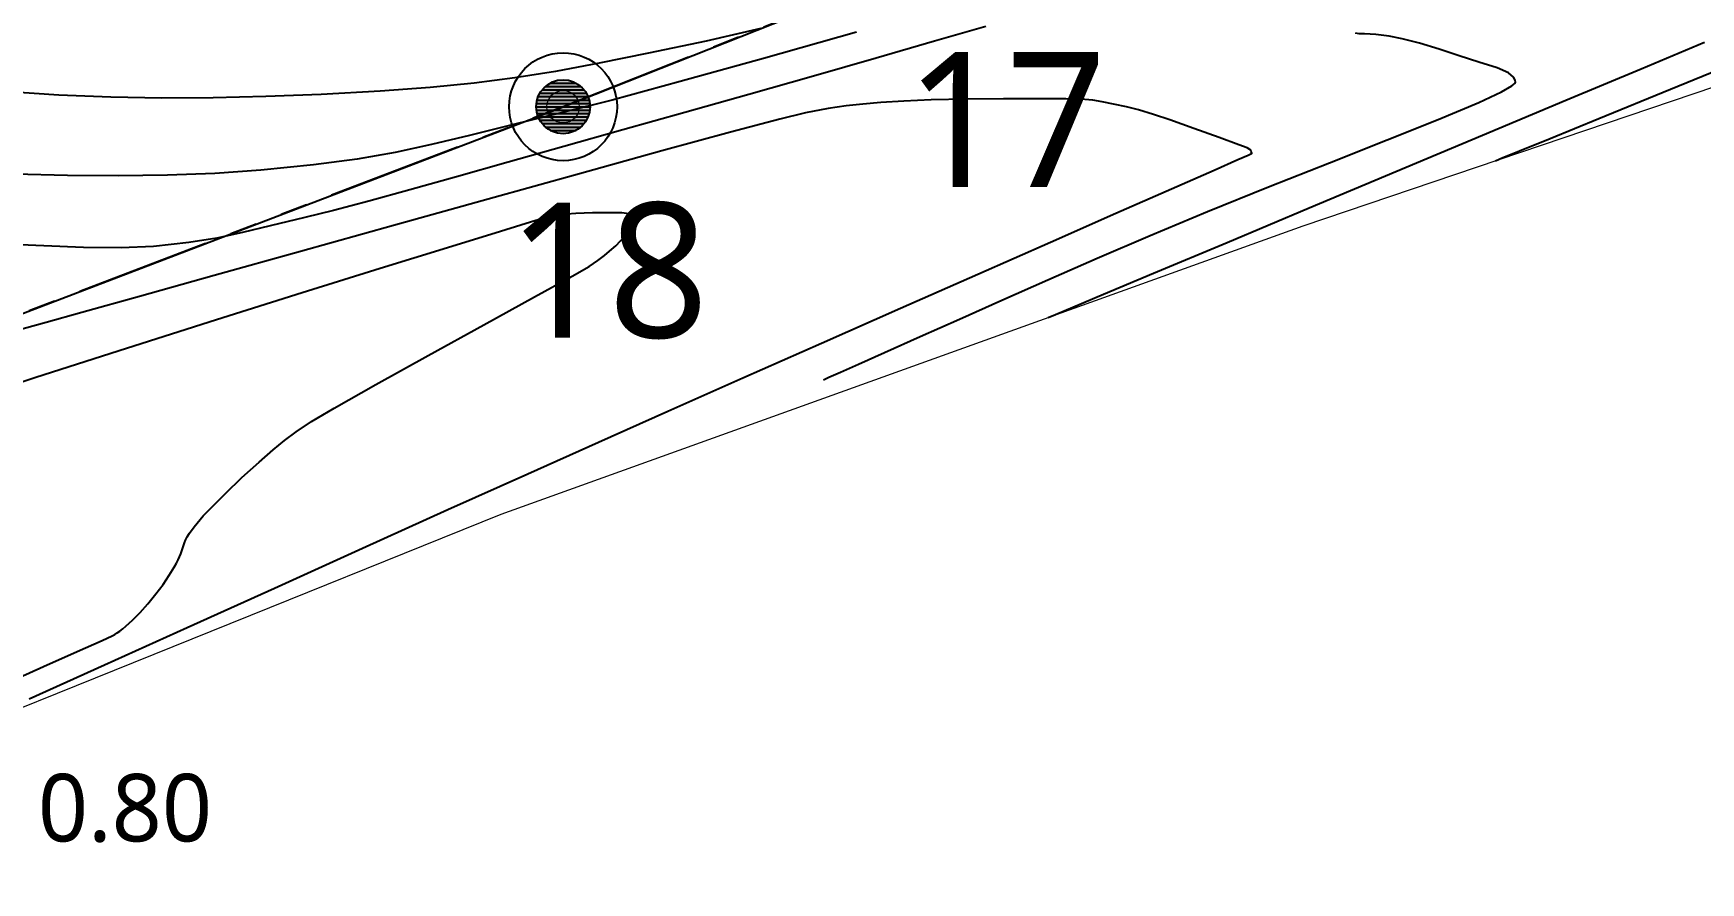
# Model space of a CAD drawing. Header units: millimetres. Extents: x 86 to 591881, y 99 to 1307229.
# Drawn here: x 590638.11 to 590669.01, y 1306989.52 to 1307005.25 of the extents above; entities that cross this region are included whole.
import ezdxf

# ---------------------------------------------------------------- set-up
doc = ezdxf.new("R2010")
doc.units = ezdxf.units.MM
doc.linetypes.add('PHANTOM', pattern=[2.5, 1.25, -0.25, 0.25, -0.25, 0.25, -0.25])
for name, color, linetype, lineweight in [('_BLOQUES', 9, 'Continuous', 20), ('A-GENM', 252, 'Continuous', 9), ('COTAS', 40, 'Continuous', 5)]:
    doc.layers.add(name, color=color, linetype=linetype, lineweight=lineweight)
for name, color, linetype in [('_MOJONES', 1, 'Continuous'), ('_PUNTOS TOPOGRAFICOS', 1, 'Continuous'), ('Areas', 9, 'Continuous'), ('Berberis verde', 74, 'Continuous'), ('C-PROP-BNDY', 150, 'Continuous'), ('C-PROP-LINE', 230, 'Continuous'), ('C-TOPO-MAJR', 9, 'Continuous'), ('C-TOPO-MINR', 8, 'Continuous'), ('Perimetro', 7, 'Continuous'), ('Plano', 7, 'Continuous')]:
    doc.layers.add(name, color=color, linetype=linetype)
doc.layers.add('Area', color=52, linetype='Continuous', plot=False)
doc.styles.add('ST - ETIQUETAS', font='', dxfattribs={"height": 2.5})
doc.styles.get('ST - ETIQUETAS').set_extended_font_data('Roboto Thin')

# ---------------------------------------------------------------- blocks, each defined once
blk = doc.blocks.new('*X1')
for p, q in [((69.533, 22.875), (69.967, 22.875)), ((69.555, 22.906), (69.945, 22.906)), ((69.585, 22.938), (69.915, 22.938)), ((69.629, 22.969), (69.871, 22.969)), ((69.5, 22.75), (70, 22.75)), ((69.502, 22.781), (69.998, 22.781)), ((69.502, 22.719), (69.998, 22.719)), ((69.508, 22.812), (69.992, 22.812)), ((69.518, 22.844), (69.982, 22.844)), ((69.508, 22.688), (69.992, 22.688)), ((69.518, 22.656), (69.982, 22.656)), ((69.533, 22.625), (69.967, 22.625)), ((69.555, 22.594), (69.945, 22.594)), ((69.585, 22.562), (69.915, 22.562)), ((69.629, 22.531), (69.871, 22.531))]:
    blk.add_line(p, q)
blk = doc.blocks.new('Drill Hole')
at = {"color": 0, "linetype": 'ByBlock', "lineweight": -2}
for radius in [0.05, 0.025]:
    blk.add_circle((0, 0), radius, dxfattribs=at)
at = {"color": 0, "linetype": 'ByBlock', "lineweight": -2, "xscale": 0.1000000000000227, "yscale": 0.1000000000000227, "zscale": 0.1000000000000227}
blk.add_blockref('*X1', (-6.975, -2.275), dxfattribs=at)
blk = doc.blocks.new('*U51', base_point=(590555.4584, 1307117.894, 460.616))
at = {"layer": '_PUNTOS TOPOGRAFICOS', "color": 2, "linetype": 'ByBlock', "lineweight": -2, "xscale": 20, "yscale": 20, "zscale": 20}
blk.add_blockref('Drill Hole', (590555.4584, 1307117.894, 460.616), dxfattribs=at)
blk = doc.blocks.new('Arbol 1')
at = {"layer": 'Areas'}
h = blk.add_hatch(color=69, dxfattribs=at)
h.set_gradient(color1=(68, 80, 48), color2=(130, 156, 68), tint=1, name='SPHERICAL')
edge = h.paths.add_edge_path()
edge.add_arc((11536.5, 2842.1), 100, 0, 360)
h = blk.add_hatch(color=253, dxfattribs=at)
h.set_gradient(color1=(177, 171, 160), color2=(222, 220, 217), rotation=165, centered=1, tint=1, name='CYLINDER')
h.paths.add_polyline_path([(11462.3, 2774.2), (11480.4, 2758.8), (11495.8, 2750.2), (11510.3, 2745.2), (11525.3, 2742.1), (11543.4, 2742.1), (11558, 2744.3), (11574.3, 2748.9), (11587.4, 2756.1), (11601.5, 2766.1), (11611.9, 2776), (11620.1, 2787.4), (11629.6, 2804.1), (11635.5, 2825.4), (11636.4, 2845.4), (11633.7, 2867.3), (11626.9, 2885.4), (11637.8, 2874.5), (11647.3, 2861.4), (11654.5, 2848.7), (11660, 2832.8), (11664.1, 2817.9), (11665.9, 2806.6), (11665.4, 2789.3), (11662.7, 2774.8), (11656.8, 2757.6), (11652.3, 2747.7), (11644.1, 2737.7), (11633.2, 2725.5), (11621.4, 2718.2), (11612.8, 2712.8), (11599.2, 2707.8), (11581.1, 2704.2), (11561.6, 2704.2), (11543.9, 2706.9), (11527.1, 2712.8), (11509.4, 2721.4), (11495.4, 2732.2), (11483.6, 2743.1), (11473.2, 2756.3), (11463.2, 2773)])
blk = doc.blocks.new('Arbol 21')
for p, q in [((0, 0), (-0.276, 1.476)), ((0, 0), (-0.187, 1.495)), ((0, 0), (-0.634, 1.359)), ((0, 0), (1.199, 1.014)), ((0, 0), (1.281, 0.914)), ((0, 0), (1.392, 0.742)), ((0, 0), (-1.423, 0.474)), ((-1.419, -0.472), (0, 0)), ((0, 0), (-1.397, -0.56)), ((0, 0), (-0.918, -1.103)), ((0, 0), (-0.918, -1.29)), ((0, 0), (1.375, -0.828)), ((0, 0), (0.659, -1.506)), ((0, 0), (0.578, -1.54))]:
    blk.add_line(p, q)
for centre in [(0, 0), (0.078, 0.018), (0.043, -0.138)]:
    blk.add_circle(centre, 1.5)
blk = doc.blocks.new('a1')
at = {"layer": 'Area', "xscale": 0.01089513700384753, "yscale": 0.01089513700384753, "zscale": 0.005447568501798505}
blk.add_blockref('Arbol 1', (-170.698, -9.368), dxfattribs=at)
at = {"layer": 'Berberis verde', "xscale": 0.7626595902693271, "yscale": 0.7626595902693271, "zscale": 0.005447568501798505, "rotation": 270}
blk.add_blockref('Arbol 21', (-44.955, 21.652), dxfattribs=at)
blk = doc.blocks.new('A$Ca183de04')
at = {"layer": 'A-GENM', "xscale": 0.9254573807813, "yscale": 0.9254573807813, "zscale": 0.9254573807813, "rotation": 180}
blk.add_blockref('a1', (-40.347, 21.097), dxfattribs=at)
blk = doc.blocks.new('*U145', base_point=(590625.605, 1306996.136, 454.941))
at = {"layer": '_PUNTOS TOPOGRAFICOS', "color": 0, "linetype": 'ByBlock', "lineweight": -2, "xscale": 2.999449914575026, "yscale": 2.999449914575026, "zscale": 2.999449914575026}
blk.add_blockref('A$Ca183de04', (590625.605, 1306996.136, 454.941), dxfattribs=at)
at = {"layer": '_PUNTOS TOPOGRAFICOS', "color": 1, "linetype": 'ByBlock', "insert": (590627.899, 1306994.314, 454.941), "char_height": 1.25, "attachment_point": 7, "style": 'ST - ETIQUETAS'}
blk.add_mtext('50', dxfattribs=at)
at = {"layer": '_PUNTOS TOPOGRAFICOS', "color": 3, "linetype": 'ByBlock', "insert": (590627.899, 1306992.922, 454.941), "char_height": 1.25, "attachment_point": 4, "style": 'ST - ETIQUETAS'}
blk.add_mtext('454.941', dxfattribs=at)
at = {"layer": '_PUNTOS TOPOGRAFICOS', "color": 251, "linetype": 'ByBlock', "insert": (590627.899, 1306991.53, 454.941), "char_height": 1.25, "attachment_point": 1, "style": 'ST - ETIQUETAS'}
blk.add_mtext('{\\fRoboto Black|b0|i0|c0|p2;GENIZARO ∅ 0.80}', dxfattribs=at)
blk = doc.blocks.new('*U147', base_point=(590647.9269, 1307003.89, 455.289))
at = {"layer": '_PUNTOS TOPOGRAFICOS', "color": 2, "linetype": 'ByBlock', "lineweight": -2, "xscale": 20, "yscale": 20, "zscale": 20}
blk.add_blockref('Drill Hole', (590647.9269, 1307003.89, 455.289), dxfattribs=at)

msp = doc.modelspace()

# ---------------------------------------------------------------- hatches: boundary and pattern name
at = {"layer": '_MOJONES'}
h = msp.add_hatch(color=5, dxfattribs=at)
h.dxf.hatch_style = 1
h.paths.add_polyline_path([(590647.726, 1307004.348, 0.297664), (590647.427, 1307003.89, 0.541231), (590648.128, 1307003.432), (590647.927, 1307003.89)])
h.paths.add_polyline_path([(590647.726, 1307004.348), (590647.927, 1307003.89), (590648.398, 1307004.058, 0.43503)])
h.paths.add_polyline_path([(590648.427, 1307003.89, 0.085961), (590648.398, 1307004.058), (590647.927, 1307003.89), (590648.128, 1307003.432, 0.297664)])

# ---------------------------------------------------------------- linework, layer by layer
at = {"layer": '_BLOQUES', "flags": 128}
msp.add_lwpolyline([(590590.178, 1307047.968), (590628.051, 1307065.704), (590657.956, 1307007.818), (590654.811, 1307006.619), (590647.927, 1307003.89), (590634.295, 1306998.682), (590617.753, 1306992.343), (590613.249, 1307001.467), (590607.385, 1307013.689), (590599.683, 1307029.141), (590590.178, 1307047.968)], dxfattribs=at)
at = {"layer": 'C-PROP-BNDY', "color": 150, "linetype": 'Continuous', "lineweight": -3}
msp.add_polyline3d([(590645.365, 1307032.182, 0), (590628.051, 1307065.704, 0), (590590.178, 1307047.968, 0), (590599.683, 1307029.141, 0), (590607.385, 1307013.689, 0), (590613.279, 1307001.404, 0), (590617.753, 1306992.343, 0), (590634.295, 1306998.682, 0), (590647.927, 1307003.89, 0), (590654.811, 1307006.619, 0), (590657.956, 1307007.818, 0), (590645.365, 1307032.182, 0)], dxfattribs=at)
at = {"layer": 'C-PROP-LINE', "color": 242, "linetype": 'PHANTOM', "lineweight": 30, "ltscale": 2}
msp.add_polyline3d([(590599.683, 1307029.141, 0), (590607.385, 1307013.689, 0), (590613.279, 1307001.404, 0), (590617.753, 1306992.343, 0), (590634.295, 1306998.682, 0), (590647.927, 1307003.89, 0), (590654.811, 1307006.619, 0), (590662.89, 1307009.7, 0), (590675.452, 1307014.842, 0), (590685.718, 1307018.866, 0), (590705.811, 1307027.095, 0)], dxfattribs=at)
at = {"layer": 'C-TOPO-MAJR', "color": 40, "linetype": 'Continuous', "lineweight": -3}
for points, elevation in [([(590651.593, 1307005.341), (590650.581, 1307005.106), (590649.508, 1307004.882), (590648.595, 1307004.697), (590647.788, 1307004.546), (590647.033, 1307004.424), (590646.276, 1307004.326), (590645.461, 1307004.246), (590644.535, 1307004.179), (590643.442, 1307004.12), (590642.415, 1307004.078), (590641.438, 1307004.055), (590640.49, 1307004.051), (590639.545, 1307004.068), (590638.579, 1307004.107), (590637.57, 1307004.171)], 455.5), ([(590655.762, 1307005.375), (590654.81, 1307005.102), (590653.731, 1307004.792), (590652.57, 1307004.459), (590651.371, 1307004.118), (590650.181, 1307003.783), (590649.033, 1307003.461), (590647.938, 1307003.152), (590646.907, 1307002.861), (590645.954, 1307002.593), (590645.089, 1307002.352), (590644.324, 1307002.143), (590643.671, 1307001.971), (590643.142, 1307001.841), (590642.496, 1307001.685), (590641.982, 1307001.559), (590641.51, 1307001.458), (590640.99, 1307001.375), (590640.333, 1307001.304), (590639.732, 1307001.278), (590639.039, 1307001.285), (590638.303, 1307001.312), (590637.571, 1307001.346)], 455), ([(590652.754, 1306998.833), (590652.856, 1306998.878), (590653.067, 1306998.972), (590653.404, 1306999.121), (590653.887, 1306999.337), (590654.548, 1306999.633), (590655.273, 1306999.956), (590656.061, 1307000.306), (590656.912, 1307000.682), (590657.828, 1307001.082), (590658.808, 1307001.506), (590659.874, 1307001.952), (590661.004, 1307002.407), (590662.136, 1307002.854), (590663.205, 1307003.275), (590664.148, 1307003.653), (590664.901, 1307003.969), (590665.324, 1307004.166), (590665.514, 1307004.275), (590665.574, 1307004.327), (590665.582, 1307004.346), (590665.578, 1307004.38), (590665.547, 1307004.441), (590665.449, 1307004.52), (590665.241, 1307004.61), (590664.903, 1307004.716), (590664.538, 1307004.835), (590664.167, 1307004.959), (590663.801, 1307005.065), (590663.478, 1307005.146), (590663.24, 1307005.195), (590662.992, 1307005.226), (590662.782, 1307005.238), (590662.682, 1307005.242), (590662.614, 1307005.252)], 455), ([(590665.21, 1307002.891), (590665.346, 1307002.947), (590665.659, 1307003.075), (590666.223, 1307003.305), (590667.128, 1307003.674), (590668.455, 1307004.215), (590669.935, 1307004.819)], 455.5), ([(590637.65, 1306993.231), (590638.298, 1306993.522), (590638.918, 1306993.798), (590639.383, 1306994.005), (590639.571, 1306994.089), (590639.617, 1306994.115), (590639.663, 1306994.143), (590639.712, 1306994.178), (590639.763, 1306994.216), (590639.824, 1306994.269), (590639.947, 1306994.381), (590640.088, 1306994.521), (590640.231, 1306994.683), (590640.379, 1306994.865), (590640.513, 1306995.042), (590640.627, 1306995.213), (590640.717, 1306995.361), (590640.759, 1306995.435), (590640.79, 1306995.495), (590640.818, 1306995.553), (590640.84, 1306995.609), (590640.861, 1306995.662), (590640.888, 1306995.758), (590640.906, 1306995.809), (590640.926, 1306995.861), (590640.961, 1306995.922), (590641.003, 1306995.991), (590641.091, 1306996.11), (590641.258, 1306996.311), (590641.413, 1306996.474), (590641.666, 1306996.726), (590641.974, 1306997.02), (590642.293, 1306997.308), (590642.555, 1306997.534), (590642.764, 1306997.706), (590642.98, 1306997.867), (590643.266, 1306998.061), (590643.685, 1306998.309), (590644.454, 1306998.742), (590645.427, 1306999.282), (590646.456, 1306999.85), (590647.394, 1307000.367), (590648.095, 1307000.754), (590648.411, 1307000.933), (590648.569, 1307001.042), (590648.694, 1307001.137), (590648.789, 1307001.214), (590648.902, 1307001.314), (590648.992, 1307001.404), (590649.084, 1307001.508), (590649.144, 1307001.58), (590649.197, 1307001.659), (590649.232, 1307001.73), (590649.249, 1307001.791), (590649.218, 1307001.878), (590649.169, 1307001.9), (590649.102, 1307001.911), (590649.013, 1307001.923), (590648.825, 1307001.924), (590648.471, 1307001.923), (590648.166, 1307001.914), (590647.996, 1307001.903), (590647.861, 1307001.889), (590647.694, 1307001.858), (590647.424, 1307001.78), (590646.767, 1307001.581), (590645.785, 1307001.279), (590644.538, 1307000.893), (590643.09, 1307000.442), (590641.502, 1306999.942), (590639.835, 1306999.412), (590638.152, 1306998.872), (590636.515, 1306998.337)], 454.5)]:
    msp.add_lwpolyline(points, dxfattribs=dict(at, elevation=elevation))
at = {"layer": 'C-TOPO-MINR', "color": 44, "linetype": 'Continuous', "lineweight": -3}
for points, elevation in [([(590653.366, 1307005.272), (590651.643, 1307004.785), (590650.1, 1307004.356), (590648.834, 1307004.014), (590647.942, 1307003.787), (590646.986, 1307003.555), (590646.189, 1307003.358), (590645.487, 1307003.189), (590644.815, 1307003.045), (590644.107, 1307002.921), (590643.298, 1307002.812), (590642.324, 1307002.714), (590641.472, 1307002.654), (590640.592, 1307002.62), (590639.682, 1307002.608), (590638.738, 1307002.616), (590637.758, 1307002.64)], 455.25), ([(590656.921, 1306999.987), (590657.057, 1307000.044), (590657.373, 1307000.176), (590657.947, 1307000.417), (590658.874, 1307000.806), (590660.238, 1307001.378), (590661.76, 1307002.016), (590663.364, 1307002.688), (590664.973, 1307003.363), (590666.514, 1307004.009), (590667.909, 1307004.594), (590669.084, 1307005.086)], 455.25), ([(590638.03, 1306992.919), (590639.425, 1306993.55), (590640.96, 1306994.245), (590642.575, 1306994.974), (590644.206, 1306995.711), (590645.793, 1306996.426), (590647.274, 1306997.091), (590648.586, 1306997.678), (590649.867, 1306998.249), (590651.259, 1306998.866), (590652.714, 1306999.51), (590654.182, 1307000.158), (590655.614, 1307000.789), (590656.961, 1307001.383), (590658.173, 1307001.916), (590659.202, 1307002.368), (590659.998, 1307002.718), (590660.434, 1307002.91), (590660.627, 1307002.995), (590660.687, 1307003.022), (590660.694, 1307003.025), (590660.693, 1307003.032), (590660.684, 1307003.062), (590660.675, 1307003.083), (590660.606, 1307003.127), (590660.454, 1307003.184), (590660.086, 1307003.318), (590659.62, 1307003.487), (590659.176, 1307003.645), (590658.872, 1307003.747), (590658.595, 1307003.83), (590658.37, 1307003.889), (590658.132, 1307003.941), (590657.917, 1307003.984), (590657.745, 1307004.01), (590657.527, 1307004.028), (590657.246, 1307004.035), (590656.736, 1307004.039), (590656.089, 1307004.037), (590655.397, 1307004.03), (590654.751, 1307004.016), (590654.244, 1307003.994), (590653.819, 1307003.966), (590653.481, 1307003.941), (590653.173, 1307003.907), (590652.838, 1307003.856), (590652.42, 1307003.779), (590651.947, 1307003.663), (590651.028, 1307003.418), (590649.757, 1307003.071), (590648.23, 1307002.65), (590646.541, 1307002.181), (590644.786, 1307001.693), (590643.059, 1307001.21), (590641.457, 1307000.762), (590640.073, 1307000.376), (590639.003, 1307000.077), (590638.342, 1306999.894), (590637.559, 1306999.678)], 454.75)]:
    msp.add_lwpolyline(points, dxfattribs=dict(at, elevation=elevation))
at = {"layer": 'COTAS'}
msp.add_circle((590647.927, 1307003.89), 0.3, dxfattribs=at)
at = {"layer": 'Plano', "lineweight": 13}
msp.add_lwpolyline([(590642.028, 1306927.436), (590636.665, 1306941.632), (590630.661, 1306958.142), (590625.345, 1306974.048), (590625.215, 1306979.258), (590626.068, 1306983.579), (590635.319, 1306991.724), (590646.78, 1306996.344), (590661.644, 1307001.684), (590680.943, 1307008.218), (590694.311, 1307012.474), (590709.866, 1307018.831), (590728.44, 1307030.05), (590743.795, 1307038.723), (590765.154, 1307052.151), (590782.338, 1307062.911), (590800.634, 1307074.656)], dxfattribs=at)

# ---------------------------------------------------------------- block references
at = {"layer": '_MOJONES'}
msp.add_blockref('*U51', (590647.927, 1307003.89, 455.289), dxfattribs=at)
at = {"layer": '_PUNTOS TOPOGRAFICOS'}
for name, p in [('*U147', (590647.927, 1307003.89, 455.289)), ('*U145', (590625.605, 1306996.136, 454.941))]:
    msp.add_blockref(name, p, dxfattribs=at)

# ---------------------------------------------------------------- texts
at = {"layer": 'Perimetro', "color": 3, "style": 'ST - ETIQUETAS'}
for s, p in [('17', (590654.274, 1307002.402)), ('18', (590646.9, 1306999.613))]:
    msp.add_text(s, height=2.5, dxfattribs=at).set_placement(p)

doc.saveas('drawing.dxf')
